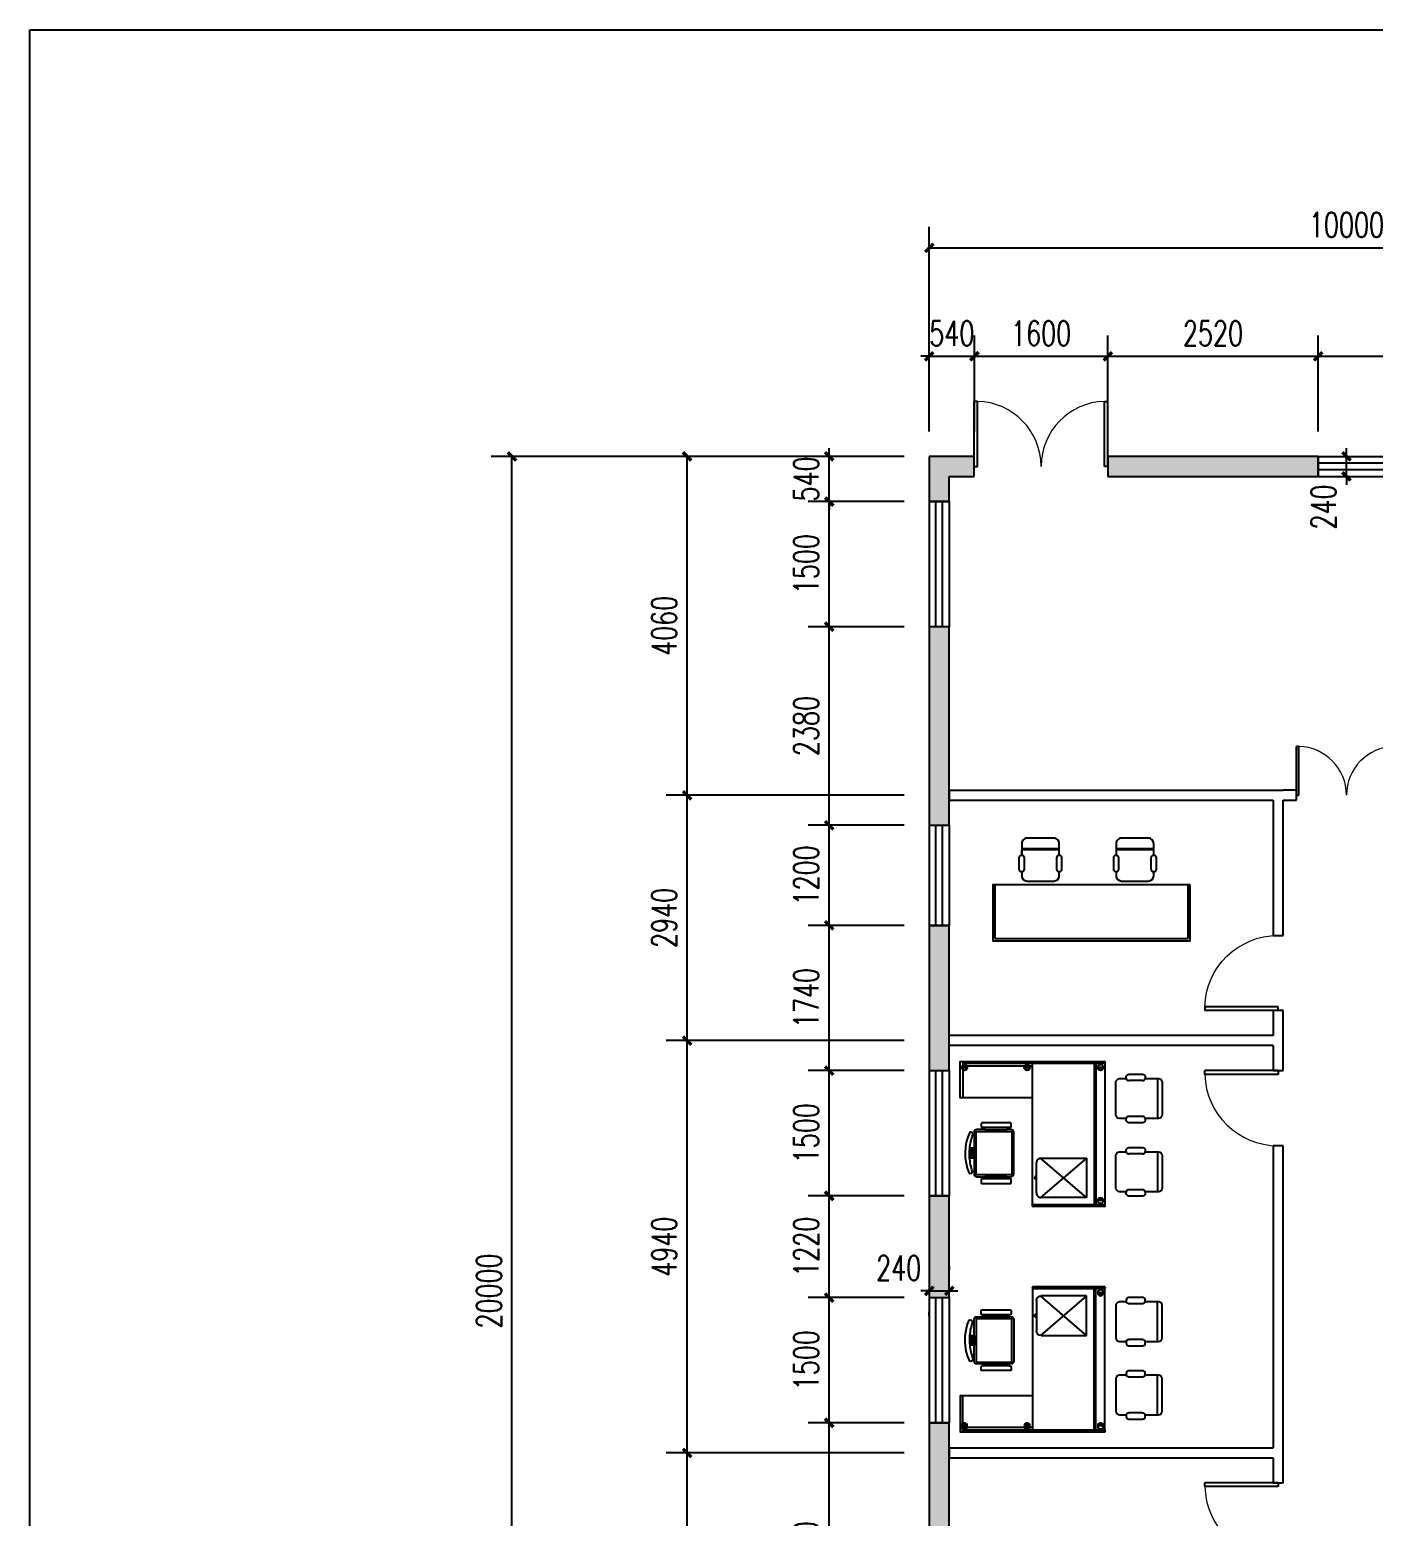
# Model space of a CAD drawing. Extents: x -2142 to 97876, y 173 to 51679.
# Drawn here: x 12277 to 28379, y 33865 to 51679 of the extents above; entities that cross this region are included whole.
import ezdxf

# ---------------------------------------------------------------- set-up
doc = ezdxf.new("R2010")
doc.units = 0
doc.header["$LTSCALE"] = 1000
doc.header["$MEASUREMENT"] = 0
for name, color, linetype in [('edge', 180, 'Continuous'), ('PUB_DIM', 3, 'Continuous'), ('PUB_HATCH', 8, 'Continuous'), ('WALL', 9, 'Continuous'), ('WINDOW', 4, 'Continuous')]:
    doc.layers.add(name, color=color, linetype=linetype)
doc.styles.add('_TCH_DIM_T3', font='SIMPLEX', dxfattribs={"width": 0.705882, "bigfont": 'GBCBIG'})
doc.dimstyles.new('_TCH_ARCH&&100', dxfattribs={"dimtxt": 297.5, "dimasz": 100, "dimexe": 250, "dimexo": 300, "dimgap": 126.25, "dimtad": 1, "dimdec": 0, "dimzin": 0, "dimdsep": 46, "dimtxsty": '_TCH_DIM_T3', "dimblk": 'ARCHTICK', "dimcen": 0.09, "dimclrt": 7, "dimazin": 2, "dimtfac": 1, "dimtdec": 0, "dimtix": 1, "dimtmove": 2, "dimatfit": 3, "dimfxl": 100, "dimtolj": 1, "dimtzin": 0, "dimarcsym": 0})

# ---------------------------------------------------------------- blocks, each defined once
blk = doc.blocks.new('_ArchTick')
at = {"color": 0, "linetype": 'ByBlock', "const_width": 0.4}
blk.add_lwpolyline([(-0.5, -0.5), (0.5, 0.5)], dxfattribs=at)
blk = doc.blocks.new('*D120')
at = {"layer": 'Defpoints', "color": 0, "transparency": 16777216}
for p in [(18056, 46565), (23058, 46565), (23058, 26565)]:
    blk.add_point(p, dxfattribs=at)
at = {"layer": 'PUB_DIM', "color": 0, "lineweight": -2, "transparency": 16777216}
for p, q in [((22758, 46565), (17806, 46565)), ((18056, 26565), (18056, 46565)), ((22758, 26565), (17806, 26565))]:
    blk.add_line(p, q, dxfattribs=at)
at = {"layer": 'PUB_DIM', "color": 0, "lineweight": -2, "transparency": 16777216, "xscale": 100, "yscale": 100, "zscale": 100}
for p, rotation in [((18056, 46565), 90), ((18056, 26565), 270)]:
    blk.add_blockref('_ArchTick', p, dxfattribs=dict(at, rotation=rotation))
at = {"layer": 'PUB_DIM', "color": 7, "transparency": 16777216, "insert": (17781, 36565), "char_height": 297.5, "attachment_point": 5, "rotation": 90, "style": '_TCH_DIM_T3'}
blk.add_mtext('\\A1;20000', dxfattribs=at)
blk = doc.blocks.new('*D121')
at = {"layer": 'Defpoints', "color": 0, "transparency": 16777216}
for p in [(33058, 49065), (23058, 46565), (33058, 46565)]:
    blk.add_point(p, dxfattribs=at)
at = {"layer": 'PUB_DIM', "color": 0, "lineweight": -2, "transparency": 16777216}
for p, q in [((23058, 46865), (23058, 49315)), ((33058, 46865), (33058, 49315)), ((23058, 49065), (33058, 49065))]:
    blk.add_line(p, q, dxfattribs=at)
at = {"layer": 'PUB_DIM', "color": 0, "lineweight": -2, "transparency": 16777216, "xscale": 100, "yscale": 100, "zscale": 100, "rotation": 180}
blk.add_blockref('_ArchTick', (23058, 49065), dxfattribs=at)
at = {"layer": 'PUB_DIM', "color": 0, "lineweight": -2, "transparency": 16777216, "xscale": 100, "yscale": 100, "zscale": 100}
blk.add_blockref('_ArchTick', (33058, 49065), dxfattribs=at)
at = {"layer": 'PUB_DIM', "color": 7, "transparency": 16777216, "insert": (28058, 49340), "char_height": 297.5, "attachment_point": 5, "style": '_TCH_DIM_T3'}
blk.add_mtext('\\A1;10000', dxfattribs=at)
blk = doc.blocks.new('*D122')
at = {"layer": 'Defpoints', "color": 0, "transparency": 16777216}
for p in [(28058, 46565), (28058, 46565), (28058, 46325)]:
    blk.add_point(p, dxfattribs=at)
at = {"layer": 'PUB_DIM', "color": 0, "lineweight": -2, "transparency": 16777216}
for p, q in [((27758, 46565), (27808, 46565)), ((28058, 46565), (28058, 46665)), ((28058, 46325), (28058, 46565)), ((27758, 46325), (27808, 46325)), ((28058, 46325), (28058, 46225))]:
    blk.add_line(p, q, dxfattribs=at)
at = {"layer": 'PUB_DIM', "color": 0, "lineweight": -2, "transparency": 16777216, "xscale": 100, "yscale": 100, "zscale": 100}
for p, rotation in [((28058, 46565), 270), ((28058, 46325), 90)]:
    blk.add_blockref('_ArchTick', p, dxfattribs=dict(at, rotation=rotation))
at = {"layer": 'PUB_DIM', "color": 7, "transparency": 16777216, "insert": (27783, 45959), "char_height": 297.5, "attachment_point": 5, "rotation": 90, "style": '_TCH_DIM_T3'}
blk.add_mtext('\\A1;240', dxfattribs=at)
blk = doc.blocks.new('*D123')
at = {"layer": 'Defpoints', "color": 0, "transparency": 16777216}
for p in [(23598, 47765), (23058, 46565), (23598, 46565)]:
    blk.add_point(p, dxfattribs=at)
at = {"layer": 'PUB_DIM', "color": 0, "lineweight": -2, "transparency": 16777216}
for p, q in [((23058, 46865), (23058, 48015)), ((23598, 46865), (23598, 48015)), ((23058, 47765), (22958, 47765)), ((23058, 47765), (23598, 47765)), ((23598, 47765), (23698, 47765))]:
    blk.add_line(p, q, dxfattribs=at)
at = {"layer": 'PUB_DIM', "color": 0, "lineweight": -2, "transparency": 16777216, "xscale": 100, "yscale": 100, "zscale": 100}
blk.add_blockref('_ArchTick', (23058, 47765), dxfattribs=at)
at = {"layer": 'PUB_DIM', "color": 0, "lineweight": -2, "transparency": 16777216, "xscale": 100, "yscale": 100, "zscale": 100, "rotation": 180}
blk.add_blockref('_ArchTick', (23598, 47765), dxfattribs=at)
at = {"layer": 'PUB_DIM', "color": 7, "transparency": 16777216, "insert": (23328, 48040), "char_height": 297.5, "attachment_point": 5, "style": '_TCH_DIM_T3'}
blk.add_mtext('\\A1;540', dxfattribs=at)
blk = doc.blocks.new('*D124')
at = {"layer": 'Defpoints', "color": 0, "transparency": 16777216}
for p in [(25198, 47765), (23598, 46565), (25198, 46565)]:
    blk.add_point(p, dxfattribs=at)
at = {"layer": 'PUB_DIM', "color": 0, "lineweight": -2, "transparency": 16777216}
for p, q in [((23598, 46865), (23598, 48015)), ((25198, 46865), (25198, 48015)), ((23598, 47765), (25198, 47765))]:
    blk.add_line(p, q, dxfattribs=at)
at = {"layer": 'PUB_DIM', "color": 0, "lineweight": -2, "transparency": 16777216, "xscale": 100, "yscale": 100, "zscale": 100, "rotation": 180}
blk.add_blockref('_ArchTick', (23598, 47765), dxfattribs=at)
at = {"layer": 'PUB_DIM', "color": 0, "lineweight": -2, "transparency": 16777216, "xscale": 100, "yscale": 100, "zscale": 100}
blk.add_blockref('_ArchTick', (25198, 47765), dxfattribs=at)
at = {"layer": 'PUB_DIM', "color": 7, "transparency": 16777216, "insert": (24398, 48040), "char_height": 297.5, "attachment_point": 5, "style": '_TCH_DIM_T3'}
blk.add_mtext('\\A1;1600', dxfattribs=at)
blk = doc.blocks.new('*D125')
at = {"layer": 'Defpoints', "color": 0, "transparency": 16777216}
for p in [(27718, 47765), (25198, 46565), (27718, 46565)]:
    blk.add_point(p, dxfattribs=at)
at = {"layer": 'PUB_DIM', "color": 0, "lineweight": -2, "transparency": 16777216}
for p, q in [((25198, 46865), (25198, 48015)), ((27718, 46865), (27718, 48015)), ((25198, 47765), (27718, 47765))]:
    blk.add_line(p, q, dxfattribs=at)
at = {"layer": 'PUB_DIM', "color": 0, "lineweight": -2, "transparency": 16777216, "xscale": 100, "yscale": 100, "zscale": 100, "rotation": 180}
blk.add_blockref('_ArchTick', (25198, 47765), dxfattribs=at)
at = {"layer": 'PUB_DIM', "color": 0, "lineweight": -2, "transparency": 16777216, "xscale": 100, "yscale": 100, "zscale": 100}
blk.add_blockref('_ArchTick', (27718, 47765), dxfattribs=at)
at = {"layer": 'PUB_DIM', "color": 7, "transparency": 16777216, "insert": (26458, 48040), "char_height": 297.5, "attachment_point": 5, "style": '_TCH_DIM_T3'}
blk.add_mtext('\\A1;2520', dxfattribs=at)
blk = doc.blocks.new('*D126')
at = {"layer": 'Defpoints', "color": 0, "transparency": 16777216}
for p in [(32518, 47765), (27718, 46565), (32518, 46565)]:
    blk.add_point(p, dxfattribs=at)
at = {"layer": 'PUB_DIM', "color": 0, "lineweight": -2, "transparency": 16777216}
for p, q in [((27718, 46865), (27718, 48015)), ((32518, 46865), (32518, 48015)), ((27718, 47765), (32518, 47765))]:
    blk.add_line(p, q, dxfattribs=at)
at = {"layer": 'PUB_DIM', "color": 0, "lineweight": -2, "transparency": 16777216, "xscale": 100, "yscale": 100, "zscale": 100, "rotation": 180}
blk.add_blockref('_ArchTick', (27718, 47765), dxfattribs=at)
at = {"layer": 'PUB_DIM', "color": 0, "lineweight": -2, "transparency": 16777216, "xscale": 100, "yscale": 100, "zscale": 100}
blk.add_blockref('_ArchTick', (32518, 47765), dxfattribs=at)
at = {"layer": 'PUB_DIM', "color": 7, "transparency": 16777216, "insert": (30118, 48040), "char_height": 297.5, "attachment_point": 5, "style": '_TCH_DIM_T3'}
blk.add_mtext('\\A1;4800', dxfattribs=at)
blk = doc.blocks.new('*D128')
at = {"layer": 'Defpoints', "color": 0, "transparency": 16777216}
for p in [(20156, 46565), (23058, 46565), (23058, 42505)]:
    blk.add_point(p, dxfattribs=at)
at = {"layer": 'PUB_DIM', "color": 0, "lineweight": -2, "transparency": 16777216}
for p, q in [((22758, 46565), (19906, 46565)), ((20156, 42505), (20156, 46565)), ((22758, 42505), (19906, 42505))]:
    blk.add_line(p, q, dxfattribs=at)
at = {"layer": 'PUB_DIM', "color": 0, "lineweight": -2, "transparency": 16777216, "xscale": 100, "yscale": 100, "zscale": 100}
for p, rotation in [((20156, 46565), 90), ((20156, 42505), 270)]:
    blk.add_blockref('_ArchTick', p, dxfattribs=dict(at, rotation=rotation))
at = {"layer": 'PUB_DIM', "color": 7, "transparency": 16777216, "insert": (19881, 44535), "char_height": 297.5, "attachment_point": 5, "rotation": 90, "style": '_TCH_DIM_T3'}
blk.add_mtext('\\A1;4060', dxfattribs=at)
blk = doc.blocks.new('*D129')
at = {"layer": 'Defpoints', "color": 0, "transparency": 16777216}
for p in [(20156, 42505), (23058, 42505), (23058, 39565)]:
    blk.add_point(p, dxfattribs=at)
at = {"layer": 'PUB_DIM', "color": 0, "lineweight": -2, "transparency": 16777216}
for p, q in [((22758, 42505), (19906, 42505)), ((20156, 39565), (20156, 42505)), ((22758, 39565), (19906, 39565))]:
    blk.add_line(p, q, dxfattribs=at)
at = {"layer": 'PUB_DIM', "color": 0, "lineweight": -2, "transparency": 16777216, "xscale": 100, "yscale": 100, "zscale": 100}
for p, rotation in [((20156, 42505), 90), ((20156, 39565), 270)]:
    blk.add_blockref('_ArchTick', p, dxfattribs=dict(at, rotation=rotation))
at = {"layer": 'PUB_DIM', "color": 7, "transparency": 16777216, "insert": (19881, 41035), "char_height": 297.5, "attachment_point": 5, "rotation": 90, "style": '_TCH_DIM_T3'}
blk.add_mtext('\\A1;2940', dxfattribs=at)
blk = doc.blocks.new('*D130')
at = {"layer": 'Defpoints', "color": 0, "transparency": 16777216}
for p in [(20156, 39565), (23058, 39565), (23058, 34625)]:
    blk.add_point(p, dxfattribs=at)
at = {"layer": 'PUB_DIM', "color": 0, "lineweight": -2, "transparency": 16777216}
for p, q in [((22758, 39565), (19906, 39565)), ((20156, 34625), (20156, 39565)), ((22758, 34625), (19906, 34625))]:
    blk.add_line(p, q, dxfattribs=at)
at = {"layer": 'PUB_DIM', "color": 0, "lineweight": -2, "transparency": 16777216, "xscale": 100, "yscale": 100, "zscale": 100}
for p, rotation in [((20156, 39565), 90), ((20156, 34625), 270)]:
    blk.add_blockref('_ArchTick', p, dxfattribs=dict(at, rotation=rotation))
at = {"layer": 'PUB_DIM', "color": 7, "transparency": 16777216, "insert": (19881, 37095), "char_height": 297.5, "attachment_point": 5, "rotation": 90, "style": '_TCH_DIM_T3'}
blk.add_mtext('\\A1;4940', dxfattribs=at)
blk = doc.blocks.new('*D131')
at = {"layer": 'Defpoints', "color": 0, "transparency": 16777216}
for p in [(20156, 34625), (23058, 34625), (23058, 26565)]:
    blk.add_point(p, dxfattribs=at)
at = {"layer": 'PUB_DIM', "color": 0, "lineweight": -2, "transparency": 16777216}
for p, q in [((22758, 34625), (19906, 34625)), ((20156, 26565), (20156, 34625)), ((22758, 26565), (19906, 26565))]:
    blk.add_line(p, q, dxfattribs=at)
at = {"layer": 'PUB_DIM', "color": 0, "lineweight": -2, "transparency": 16777216, "xscale": 100, "yscale": 100, "zscale": 100}
for p, rotation in [((20156, 34625), 90), ((20156, 26565), 270)]:
    blk.add_blockref('_ArchTick', p, dxfattribs=dict(at, rotation=rotation))
at = {"layer": 'PUB_DIM', "color": 7, "transparency": 16777216, "insert": (19881, 30595), "char_height": 297.5, "attachment_point": 5, "rotation": 90, "style": '_TCH_DIM_T3'}
blk.add_mtext('\\A1;8060', dxfattribs=at)
blk = doc.blocks.new('*D132')
at = {"layer": 'Defpoints', "color": 0, "transparency": 16777216}
for p in [(23058, 36565), (23298, 36565), (23298, 36565)]:
    blk.add_point(p, dxfattribs=at)
at = {"layer": 'PUB_DIM', "color": 0, "lineweight": -2, "transparency": 16777216}
for p, q in [((23298, 36865), (23298, 36815)), ((23058, 36565), (22958, 36565)), ((23058, 36565), (23298, 36565)), ((23298, 36565), (23398, 36565)), ((23058, 36265), (23058, 36315))]:
    blk.add_line(p, q, dxfattribs=at)
at = {"layer": 'PUB_DIM', "color": 0, "lineweight": -2, "transparency": 16777216, "xscale": 100, "yscale": 100, "zscale": 100}
blk.add_blockref('_ArchTick', (23058, 36565), dxfattribs=at)
at = {"layer": 'PUB_DIM', "color": 0, "lineweight": -2, "transparency": 16777216, "xscale": 100, "yscale": 100, "zscale": 100, "rotation": 180}
blk.add_blockref('_ArchTick', (23298, 36565), dxfattribs=at)
at = {"layer": 'PUB_DIM', "color": 7, "transparency": 16777216, "insert": (22691, 36840), "char_height": 297.5, "attachment_point": 5, "style": '_TCH_DIM_T3'}
blk.add_mtext('\\A1;240', dxfattribs=at)
blk = doc.blocks.new('*D133')
at = {"layer": 'Defpoints', "color": 0, "transparency": 16777216}
for p in [(21858, 46565), (23058, 46565), (23058, 46025)]:
    blk.add_point(p, dxfattribs=at)
at = {"layer": 'PUB_DIM', "color": 0, "lineweight": -2, "transparency": 16777216}
for p, q in [((22758, 46565), (21608, 46565)), ((21858, 46565), (21858, 46665)), ((21858, 46025), (21858, 46565)), ((22758, 46025), (21608, 46025)), ((21858, 46025), (21858, 45925))]:
    blk.add_line(p, q, dxfattribs=at)
at = {"layer": 'PUB_DIM', "color": 0, "lineweight": -2, "transparency": 16777216, "xscale": 100, "yscale": 100, "zscale": 100}
for p, rotation in [((21858, 46565), 270), ((21858, 46025), 90)]:
    blk.add_blockref('_ArchTick', p, dxfattribs=dict(at, rotation=rotation))
at = {"layer": 'PUB_DIM', "color": 7, "transparency": 16777216, "insert": (21583, 46295), "char_height": 297.5, "attachment_point": 5, "rotation": 90, "style": '_TCH_DIM_T3'}
blk.add_mtext('\\A1;540', dxfattribs=at)
blk = doc.blocks.new('*D134')
at = {"layer": 'Defpoints', "color": 0, "transparency": 16777216}
for p in [(21858, 46025), (23058, 46025), (23058, 44525)]:
    blk.add_point(p, dxfattribs=at)
at = {"layer": 'PUB_DIM', "color": 0, "lineweight": -2, "transparency": 16777216}
for p, q in [((22758, 46025), (21608, 46025)), ((21858, 44525), (21858, 46025)), ((22758, 44525), (21608, 44525))]:
    blk.add_line(p, q, dxfattribs=at)
at = {"layer": 'PUB_DIM', "color": 0, "lineweight": -2, "transparency": 16777216, "xscale": 100, "yscale": 100, "zscale": 100}
for p, rotation in [((21858, 46025), 90), ((21858, 44525), 270)]:
    blk.add_blockref('_ArchTick', p, dxfattribs=dict(at, rotation=rotation))
at = {"layer": 'PUB_DIM', "color": 7, "transparency": 16777216, "insert": (21583, 45275), "char_height": 297.5, "attachment_point": 5, "rotation": 90, "style": '_TCH_DIM_T3'}
blk.add_mtext('\\A1;1500', dxfattribs=at)
blk = doc.blocks.new('*D135')
at = {"layer": 'Defpoints', "color": 0, "transparency": 16777216}
for p in [(21858, 44525), (23058, 44525), (23058, 42145)]:
    blk.add_point(p, dxfattribs=at)
at = {"layer": 'PUB_DIM', "color": 0, "lineweight": -2, "transparency": 16777216}
for p, q in [((22758, 44525), (21608, 44525)), ((21858, 42145), (21858, 44525)), ((22758, 42145), (21608, 42145))]:
    blk.add_line(p, q, dxfattribs=at)
at = {"layer": 'PUB_DIM', "color": 0, "lineweight": -2, "transparency": 16777216, "xscale": 100, "yscale": 100, "zscale": 100}
for p, rotation in [((21858, 44525), 90), ((21858, 42145), 270)]:
    blk.add_blockref('_ArchTick', p, dxfattribs=dict(at, rotation=rotation))
at = {"layer": 'PUB_DIM', "color": 7, "transparency": 16777216, "insert": (21583, 43335), "char_height": 297.5, "attachment_point": 5, "rotation": 90, "style": '_TCH_DIM_T3'}
blk.add_mtext('\\A1;2380', dxfattribs=at)
blk = doc.blocks.new('*D136')
at = {"layer": 'Defpoints', "color": 0, "transparency": 16777216}
for p in [(21858, 42145), (23058, 42145), (23058, 40945)]:
    blk.add_point(p, dxfattribs=at)
at = {"layer": 'PUB_DIM', "color": 0, "lineweight": -2, "transparency": 16777216}
for p, q in [((22758, 42145), (21608, 42145)), ((21858, 40945), (21858, 42145)), ((22758, 40945), (21608, 40945))]:
    blk.add_line(p, q, dxfattribs=at)
at = {"layer": 'PUB_DIM', "color": 0, "lineweight": -2, "transparency": 16777216, "xscale": 100, "yscale": 100, "zscale": 100}
for p, rotation in [((21858, 42145), 90), ((21858, 40945), 270)]:
    blk.add_blockref('_ArchTick', p, dxfattribs=dict(at, rotation=rotation))
at = {"layer": 'PUB_DIM', "color": 7, "transparency": 16777216, "insert": (21583, 41545), "char_height": 297.5, "attachment_point": 5, "rotation": 90, "style": '_TCH_DIM_T3'}
blk.add_mtext('\\A1;1200', dxfattribs=at)
blk = doc.blocks.new('*D137')
at = {"layer": 'Defpoints', "color": 0, "transparency": 16777216}
for p in [(21858, 40945), (23058, 40945), (23058, 39205)]:
    blk.add_point(p, dxfattribs=at)
at = {"layer": 'PUB_DIM', "color": 0, "lineweight": -2, "transparency": 16777216}
for p, q in [((22758, 40945), (21608, 40945)), ((21858, 39205), (21858, 40945)), ((22758, 39205), (21608, 39205))]:
    blk.add_line(p, q, dxfattribs=at)
at = {"layer": 'PUB_DIM', "color": 0, "lineweight": -2, "transparency": 16777216, "xscale": 100, "yscale": 100, "zscale": 100}
for p, rotation in [((21858, 40945), 90), ((21858, 39205), 270)]:
    blk.add_blockref('_ArchTick', p, dxfattribs=dict(at, rotation=rotation))
at = {"layer": 'PUB_DIM', "color": 7, "transparency": 16777216, "insert": (21583, 40075), "char_height": 297.5, "attachment_point": 5, "rotation": 90, "style": '_TCH_DIM_T3'}
blk.add_mtext('\\A1;1740', dxfattribs=at)
blk = doc.blocks.new('*D138')
at = {"layer": 'Defpoints', "color": 0, "transparency": 16777216}
for p in [(21858, 39205), (23058, 39205), (23058, 37705)]:
    blk.add_point(p, dxfattribs=at)
at = {"layer": 'PUB_DIM', "color": 0, "lineweight": -2, "transparency": 16777216}
for p, q in [((22758, 39205), (21608, 39205)), ((21858, 37705), (21858, 39205)), ((22758, 37705), (21608, 37705))]:
    blk.add_line(p, q, dxfattribs=at)
at = {"layer": 'PUB_DIM', "color": 0, "lineweight": -2, "transparency": 16777216, "xscale": 100, "yscale": 100, "zscale": 100}
for p, rotation in [((21858, 39205), 90), ((21858, 37705), 270)]:
    blk.add_blockref('_ArchTick', p, dxfattribs=dict(at, rotation=rotation))
at = {"layer": 'PUB_DIM', "color": 7, "transparency": 16777216, "insert": (21583, 38455), "char_height": 297.5, "attachment_point": 5, "rotation": 90, "style": '_TCH_DIM_T3'}
blk.add_mtext('\\A1;1500', dxfattribs=at)
blk = doc.blocks.new('*D139')
at = {"layer": 'Defpoints', "color": 0, "transparency": 16777216}
for p in [(21858, 37705), (23058, 37705), (23058, 36485)]:
    blk.add_point(p, dxfattribs=at)
at = {"layer": 'PUB_DIM', "color": 0, "lineweight": -2, "transparency": 16777216}
for p, q in [((22758, 37705), (21608, 37705)), ((21858, 36485), (21858, 37705)), ((22758, 36485), (21608, 36485))]:
    blk.add_line(p, q, dxfattribs=at)
at = {"layer": 'PUB_DIM', "color": 0, "lineweight": -2, "transparency": 16777216, "xscale": 100, "yscale": 100, "zscale": 100}
for p, rotation in [((21858, 37705), 90), ((21858, 36485), 270)]:
    blk.add_blockref('_ArchTick', p, dxfattribs=dict(at, rotation=rotation))
at = {"layer": 'PUB_DIM', "color": 7, "transparency": 16777216, "insert": (21583, 37095), "char_height": 297.5, "attachment_point": 5, "rotation": 90, "style": '_TCH_DIM_T3'}
blk.add_mtext('\\A1;1220', dxfattribs=at)
blk = doc.blocks.new('*D140')
at = {"layer": 'Defpoints', "color": 0, "transparency": 16777216}
for p in [(21858, 36485), (23058, 36485), (23058, 34985)]:
    blk.add_point(p, dxfattribs=at)
at = {"layer": 'PUB_DIM', "color": 0, "lineweight": -2, "transparency": 16777216}
for p, q in [((22758, 36485), (21608, 36485)), ((21858, 34985), (21858, 36485)), ((22758, 34985), (21608, 34985))]:
    blk.add_line(p, q, dxfattribs=at)
at = {"layer": 'PUB_DIM', "color": 0, "lineweight": -2, "transparency": 16777216, "xscale": 100, "yscale": 100, "zscale": 100}
for p, rotation in [((21858, 36485), 90), ((21858, 34985), 270)]:
    blk.add_blockref('_ArchTick', p, dxfattribs=dict(at, rotation=rotation))
at = {"layer": 'PUB_DIM', "color": 7, "transparency": 16777216, "insert": (21583, 35735), "char_height": 297.5, "attachment_point": 5, "rotation": 90, "style": '_TCH_DIM_T3'}
blk.add_mtext('\\A1;1500', dxfattribs=at)
blk = doc.blocks.new('*D141')
at = {"layer": 'Defpoints', "color": 0, "transparency": 16777216}
for p in [(21858, 34985), (23058, 34985), (23058, 31905)]:
    blk.add_point(p, dxfattribs=at)
at = {"layer": 'PUB_DIM', "color": 0, "lineweight": -2, "transparency": 16777216}
for p, q in [((22758, 34985), (21608, 34985)), ((21858, 31905), (21858, 34985)), ((22758, 31905), (21608, 31905))]:
    blk.add_line(p, q, dxfattribs=at)
at = {"layer": 'PUB_DIM', "color": 0, "lineweight": -2, "transparency": 16777216, "xscale": 100, "yscale": 100, "zscale": 100}
for p, rotation in [((21858, 34985), 90), ((21858, 31905), 270)]:
    blk.add_blockref('_ArchTick', p, dxfattribs=dict(at, rotation=rotation))
at = {"layer": 'PUB_DIM', "color": 7, "transparency": 16777216, "insert": (21583, 33445), "char_height": 297.5, "attachment_point": 5, "rotation": 90, "style": '_TCH_DIM_T3'}
blk.add_mtext('\\A1;3080', dxfattribs=at)
blk = doc.blocks.new('$DorLib2D$00000002')
for p, q in [((-0.5, 0), (-0.5, 0.4875)), ((-0.475, 0.4875), (-0.5, 0.4875)), ((-0.475, 0), (-0.475, 0.4875)), ((0.475, 0), (0.475, 0.4875)), ((0.475, 0.4875), (0.5, 0.4875)), ((0.5, 0), (0.5, 0.4875)), ((-0.5, 0), (-0.475, 0)), ((0.5, 0), (0.475, 0))]:
    blk.add_line(p, q)
at = {"lineweight": 13}
for centre, start, end in [((-0.4875, 0), 0, 88.53072), ((0.4875, 0), 91.46928, 180)]:
    blk.add_arc(centre, 0.4875, start, end, dxfattribs=at)
blk = doc.blocks.new('$DorLib2D$00000001')
for p, q in [((0.45, 0.975), (0.5, 0.975)), ((0.45, 0), (0.45, 0.975)), ((0.5, 0), (0.5, 0.975)), ((0.5, 0), (0.45, 0))]:
    blk.add_line(p, q)
at = {"lineweight": 13}
blk.add_arc((0.475, 0), 0.975, 91.4693, 180, dxfattribs=at)
blk = doc.blocks.new('$TCHSYS$WIN2D')
for p, q in [((-0.5, 0.5), (0.5, 0.5)), ((-0.5, 0.5), (-0.5, -0.5)), ((0.5, 0.5), (0.5, -0.5)), ((0.5, 0.1667), (-0.5, 0.1667)), ((0.5, -0.1667), (-0.5, -0.1667)), ((-0.5, -0.5), (0.5, -0.5))]:
    blk.add_line(p, q)
blk = doc.blocks.new('$plan$00002544')
for p, q in [((1157, -26), (-1157, -26)), ((-1157, -26), (-1157, -668)), ((1157, -668), (1157, -26)), ((-777, -855), (-777, -996)), ((-739, -829), (-751, -829)), ((-745, -779), (-745, -829)), ((-713, -996), (-713, -855)), ((-360, -715), (-681, -715)), ((-327, -855), (-327, -996)), ((-289, -829), (-301, -829)), ((-296, -829), (-296, -779)), ((-263, -996), (-263, -855)), ((355, -855), (355, -996)), ((393, -829), (381, -829)), ((387, -779), (387, -829)), ((419, -996), (419, -855)), ((772, -715), (451, -715)), ((805, -855), (805, -996)), ((843, -829), (831, -829)), ((836, -829), (836, -779)), ((869, -996), (869, -855)), ((-751, -1022), (-739, -1022)), ((-745, -1022), (-745, -1165)), ((-301, -1022), (-289, -1022)), ((-296, -1165), (-296, -1022)), ((381, -1022), (393, -1022)), ((387, -1022), (387, -1165)), ((831, -1022), (843, -1022)), ((836, -1165), (836, -1022)), ((-745, -1088), (-296, -1088)), ((-745, -1101), (-296, -1101)), ((-681, -1229), (-360, -1229)), ((387, -1088), (836, -1088)), ((387, -1101), (836, -1101)), ((451, -1229), (772, -1229))]:
    blk.add_line(p, q)
blk.add_lwpolyline([(-1183, -668), (1183, -668), (1183, 0), (-1183, 0)], close=True)
for points in [[(-296, -1165), (-295, -1022), (-289, -1022, 0.414214), (-263, -996), (-263, -855, 0.414214), (-289, -829), (-295, -829), (-296, -829), (-296, -779, 0.414214), (-360, -715), (-681, -715, 0.414214), (-745, -779), (-745, -829), (-751, -829, 0.414214), (-777, -855), (-777, -996, 0.414214), (-751, -1022), (-745, -1022), (-745, -1165, 0.414214), (-681, -1229), (-360, -1229, 0.414214), (-296, -1165)], [(836, -1165), (837, -1022), (843, -1022, 0.414214), (869, -996), (869, -855, 0.414214), (843, -829), (837, -829), (836, -829), (836, -779, 0.414214), (772, -715), (451, -715, 0.414214), (387, -779), (387, -829), (381, -829, 0.414214), (355, -855), (355, -996, 0.414214), (381, -1022), (387, -1022), (387, -1165, 0.414214), (451, -1229), (772, -1229, 0.414214), (836, -1165)]]:
    blk.add_lwpolyline(points, format="xyb", close=True)
for centre, radius, start, end in [((-751, -855), 25.7, 90, 180), ((-681, -779), 64.3, 90, 180), ((-739, -855), 25.7, 0, 90), ((-360, -779), 64.3, 0, 90), ((-301, -855), 25.7, 90, 180), ((-289, -855), 25.7, 0, 90), ((381, -855), 25.7, 90, 180), ((451, -779), 64.3, 90, 180), ((393, -855), 25.7, 0, 90), ((772, -779), 64.3, 0, 90), ((831, -855), 25.7, 90, 180), ((843, -855), 25.7, 0, 90), ((-751, -996), 25.7, 180, 270), ((-739, -996), 25.7, 270, 0), ((-301, -996), 25.7, 180, 270), ((-289, -996), 25.7, 270, 0), ((381, -996), 25.7, 180, 270), ((393, -996), 25.7, 270, 0), ((831, -996), 25.7, 180, 270), ((843, -996), 25.7, 270, 0), ((-681, -1165), 64.3, 180, 270), ((-360, -1165), 64.3, 270, 0), ((451, -1165), 64.3, 180, 270), ((772, -1165), 64.3, 270, 0)]:
    blk.add_arc(centre, radius, start, end)
blk = doc.blocks.new('$plan$00002539')
for p, q in [((205, 631), (681, 631)), ((1084, 631), (1560, 631)), ((229, 450), (229, 287)), ((657, 450), (657, 287)), ((1108, 450), (1108, 287)), ((1536, 450), (1536, 287)), ((9, 1), (13, 1)), ((1729, 1), (1724, 1)), ((22, -8), (22, -868)), ((22, -109), (1716, -109)), ((22, -130), (1716, -130)), ((71, -28), (71, -76)), ((1666, -28), (1666, -76)), ((1716, -8), (1716, -859)), ((1629, -223), (1157, -774)), ((1157, -223), (1629, -774)), ((1157, -223), (1629, -223)), ((1157, -766), (1157, -223)), ((1629, -223), (1629, -766)), ((434, -869), (0, -869)), ((22, -868), (22, -1704)), ((54, -869), (54, -1704)), ((1575, -821), (1211, -821)), ((1724, -868), (1729, -868)), ((71, -909), (71, -957)), ((814, -1440), (814, -1178)), ((1380, -1178), (1380, -1440)), ((1404, -1138), (1404, -1470)), ((1154, -1568), (1040, -1568)), ((1154, -1579), (1040, -1579)), ((1154, -1595), (1040, -1595)), ((0, -1704), (434, -1704)), ((71, -1660), (71, -1708)), ((1154, -1608), (1040, -1608))]:
    blk.add_line(p, q)
for points in [[(681, 256), (681, 175, -0.414214), (637, 132), (248, 132, -0.414214), (205, 175), (205, 256, -0.070049), (196, 255), (185, 255, -0.414214), (153, 287), (153, 450, -0.414214), (185, 483), (196, 483, -0.070049), (205, 481), (205, 642, -0.414214), (248, 686), (637, 686, -0.414214), (681, 642), (681, 481, -0.070049), (690, 483), (701, 483, -0.414214), (733, 450), (733, 287, -0.414214), (701, 255), (690, 255, 0), (690, 255, -0.070049)], [(1569, 255, -0.070049), (1560, 256), (1560, 175, -0.414214), (1517, 132), (1128, 132, -0.414214), (1084, 175), (1084, 256, -0.070049), (1075, 255), (1064, 255, -0.414214), (1032, 287), (1032, 450, -0.414214), (1064, 483), (1075, 483, -0.070049), (1084, 481), (1084, 642, -0.414214), (1128, 686), (1517, 686, -0.414214), (1560, 642), (1560, 481, -0.070049), (1569, 483), (1580, 483, -0.414214), (1612, 450), (1612, 287, -0.414214), (1580, 255)], [(1346, -1568, 0.414214), (1380, -1534), (1380, -1440), (1404, -1470), (1404, -1473, 0.414214), (1415, -1485), (1449, -1485, 0.414214), (1461, -1473), (1461, -1134, 0.414214), (1449, -1123), (1415, -1123, 0.414214), (1404, -1134), (1404, -1138), (1380, -1178), (1380, -1127, 0.414214), (1346, -1093), (848, -1093, 0.414214), (814, -1127), (814, -1178), (790, -1138), (790, -1134, 0.414214), (779, -1123), (745, -1123, 0.414214), (734, -1134), (734, -1473, 0.414214), (745, -1485), (779, -1485, 0.414214), (790, -1473), (790, -1470), (814, -1440), (814, -1534, 0.414214), (848, -1568), (1040, -1568), (1040, -1621, -0.064759), (879, -1584, 0.578392), (846, -1620, 0.214524), (1339, -1627, 0.552014), (1316, -1587, -0.065167), (1154, -1622), (1154, -1568)], [(1346, -1545), (848, -1545, -0.414214), (837, -1534), (837, -1127, -0.414214), (848, -1116), (1346, -1116, -0.414214), (1357, -1127), (1357, -1534, -0.414214)]]:
    blk.add_lwpolyline(points, format="xyb", close=True)
blk.add_lwpolyline([(1737, -869), (434, -869), (434, -1736), (0, -1736), (0, 0), (1737, 0)], close=True)
blk.add_lwpolyline([(790, -1138), (790, -1470)])
blk.add_lwpolyline([(1154, -1622, -0.044316), (1040, -1621)], format="xyb")
for centre in [(71, -52), (1666, -52), (71, -933), (71, -1684)]:
    blk.add_circle(centre, 34.7)
for centre, radius, start, end in [((196, 450), 32.6, 0, 73.9721), ((690, 450), 32.6, 106.0279, 180), ((1075, 450), 32.6, 0, 73.9721), ((1569, 450), 32.6, 106.0279, 180), ((196, 287), 32.6, 286.0279, 0), ((690, 287), 32.6, 180, 253.9721), ((1075, 287), 32.6, 286.0279, 0), ((1569, 287), 32.6, 180, 253.9721), ((9, -8), 8.69, 90, 180), ((13, -8), 8.69, 0, 90), ((1724, -8), 8.69, 90, 180), ((1729, -8), 8.69, 0, 90), ((71, -52), 23.9, 270, 90), ((1666, -52), 23.9, 90, 270), ((1211, -766), 54.3, 180, 270), ((1393, -824), 19.3, 180, 0), ((1575, -766), 54.3, 270, 0), ((1724, -859), 8.69, 180, 270), ((1729, -859), 8.69, 270, 0), ((71, -933), 23.9, 270, 90), ((71, -1684), 23.9, 270, 90)]:
    blk.add_arc(centre, radius, start, end)

msp = doc.modelspace()

# ---------------------------------------------------------------- hatches: boundary and pattern name
at = {"layer": 'PUB_HATCH'}
for points in [[(23297.6, 46325.2), (23597.6, 46325.2), (23597.6, 46565.2), (23057.6, 46565.2)], [(23057.6, 46565.2), (23057.6, 46025.2), (23297.6, 46025.2), (23297.6, 46325.2)], [(25197.6, 46325.2), (27717.6, 46325.2), (27717.6, 46565.2), (25197.6, 46565.2)], [(23057.6, 44525.2), (23057.6, 42145.2), (23297.6, 42145.2), (23297.6, 44525.2)], [(23057.6, 40945.2), (23057.6, 39205.2), (23297.6, 39205.2), (23297.6, 40945.2)], [(23057.6, 37705.2), (23057.6, 36485.2), (23297.6, 36485.2), (23297.6, 37705.2)], [(23057.6, 34985.2), (23057.6, 31905.2), (23297.6, 31905.2), (23297.6, 34985.2)]]:
    msp.add_hatch(color=256, dxfattribs=at).paths.add_polyline_path(points)

# ---------------------------------------------------------------- linework, layer by layer
at = {"layer": 'edge'}
msp.add_lwpolyline([(12276.9, 51678.6), (41994.3, 51678.6), (41994.3, 18802.1), (12276.9, 18802.1)], close=True, dxfattribs=at)
at = {"layer": 'WALL'}
for p, q in [((23597.6, 46565.2), (23057.6, 46565.2)), ((23057.6, 46565.2), (23057.6, 46025.2)), ((23597.6, 46325.2), (23597.6, 46565.2)), ((27717.6, 46565.2), (25197.6, 46565.2)), ((25197.6, 46565.2), (25197.6, 46325.2)), ((27717.6, 46325.2), (27717.6, 46565.2)), ((23297.6, 46325.2), (23597.6, 46325.2)), ((23297.6, 46025.2), (23297.6, 46325.2)), ((25197.6, 46325.2), (27717.6, 46325.2)), ((23057.6, 46025.2), (23297.6, 46025.2)), ((23057.6, 44525.2), (23057.6, 42145.2)), ((23297.6, 44525.2), (23057.6, 44525.2)), ((23297.6, 42145.2), (23297.6, 44525.2)), ((23297.6, 42565.2), (27297.6, 42565.2)), ((23297.6, 42565.2), (23297.6, 42445.2)), ((23297.6, 42445.2), (27177.6, 42445.2)), ((27177.6, 42445.2), (27177.6, 40825.2)), ((27457.6, 42565.2), (27297.6, 42565.2)), ((27297.6, 40825.2), (27297.6, 42445.2)), ((27297.6, 42445.2), (27457.6, 42445.2)), ((27457.6, 42445.2), (27457.6, 42565.2)), ((23057.6, 42145.2), (23297.6, 42145.2)), ((23057.6, 40945.2), (23057.6, 39205.2)), ((23297.6, 40945.2), (23057.6, 40945.2)), ((23297.6, 39205.2), (23297.6, 40945.2)), ((27177.6, 40825.2), (27297.6, 40825.2)), ((27297.6, 39925.2), (27177.6, 39925.2)), ((27177.6, 39925.2), (27177.6, 39625.2)), ((27297.6, 39565.2), (27297.6, 39925.2)), ((27177.6, 39625.2), (23297.6, 39625.2)), ((23297.6, 39505.2), (23297.6, 39625.2)), ((27297.6, 39205.2), (27297.6, 39565.2)), ((27177.6, 39505.2), (23297.6, 39505.2)), ((27177.6, 39505.2), (27177.6, 39205.2)), ((23057.6, 39205.2), (23297.6, 39205.2)), ((27177.6, 39205.2), (27297.6, 39205.2)), ((27297.6, 38305.2), (27177.6, 38305.2)), ((27177.6, 38305.2), (27177.6, 34685.2)), ((27297.6, 34565.2), (27297.6, 38305.2)), ((23057.6, 37705.2), (23057.6, 36485.2)), ((23297.6, 37705.2), (23057.6, 37705.2)), ((23297.6, 36485.2), (23297.6, 37705.2)), ((23057.6, 36485.2), (23297.6, 36485.2)), ((23057.6, 34985.2), (23057.6, 31905.2)), ((23297.6, 34985.2), (23057.6, 34985.2)), ((23297.6, 31905.2), (23297.6, 34985.2)), ((23297.6, 34685.2), (27177.6, 34685.2)), ((23297.6, 34685.2), (23297.6, 34565.2)), ((23297.6, 34565.2), (27177.6, 34565.2)), ((27177.6, 34565.2), (27177.6, 34265.2)), ((27297.6, 34265.2), (27297.6, 34565.2)), ((27177.6, 34265.2), (27297.6, 34265.2))]:
    msp.add_line(p, q, dxfattribs=at)

# ---------------------------------------------------------------- block references
for name, p, rotation in [('$plan$00002544', (25002, 40762), 180), ('$plan$00002539', (25163.1, 39314.4), 270)]:
    msp.add_blockref(name, p, dxfattribs=dict(rotation=rotation))
at = {"yscale": -1, "rotation": 90.00000000000003}
msp.add_blockref('$plan$00002539', (25163.1, 34876.1), dxfattribs=at)
at = {"layer": 'WINDOW'}
for name, p, xscale, yscale, zscale in [('$DorLib2D$00000002', (24397.6, 46445.2), 1600, 1600, 1600), ('$TCHSYS$WIN2D', (30117.6, 46445.2), 4800, 240, 4800), ('$DorLib2D$00000002', (28057.6, 42505.2), 1200, 1200, 1200)]:
    msp.add_blockref(name, p, dxfattribs=dict(at, xscale=xscale, yscale=yscale, zscale=zscale))
for name, p, xscale, yscale, zscale, rotation in [('$TCHSYS$WIN2D', (23177.6, 45275.2), 1500, 240, 1500, 270), ('$TCHSYS$WIN2D', (23177.6, 41545.2), 1200, -240, 1200, 270), ('$DorLib2D$00000001', (27237.6, 40375.2), 900, -900, 900, 270), ('$TCHSYS$WIN2D', (23177.6, 38455.2), 1500, -240, 1500, 270), ('$DorLib2D$00000001', (27237.6, 38755.2), -900, -900, -900, 270.0000000000001), ('$TCHSYS$WIN2D', (23177.6, 35735.2), 1500, -240, 1500, 270), ('$DorLib2D$00000001', (27237.6, 33815.2), -900, -900, -900, 270)]:
    msp.add_blockref(name, p, dxfattribs=dict(at, xscale=xscale, yscale=yscale, zscale=zscale, rotation=rotation))

# ---------------------------------------------------------------- dimensions: what is measured, and where the dimension line sits
at = {"layer": 'PUB_DIM'}
for p1, p2, distance, picture, middle in [((23057.6, 46565.2), (33057.6, 46565.2), 2500, '*D121', (28057.6, 49340.2)), ((23057.6, 46565.2), (23597.6, 46565.2), 1200, '*D123', (23327.6, 48040.2)), ((23597.6, 46565.2), (25197.6, 46565.2), 1200, '*D124', (24397.6, 48040.2)), ((25197.6, 46565.2), (27717.6, 46565.2), 1200, '*D125', (26457.6, 48040.2)), ((27717.6, 46565.2), (32517.6, 46565.2), 1200, '*D126', (30117.6, 48040.2)), ((23057.6, 26565.2), (23057.6, 46565.2), 5001.5, '*D120', (17781.1, 36565.2)), ((23057.6, 42505.2), (23057.6, 46565.2), 2901.5, '*D128', (19881.1, 44535.2)), ((23057.6, 46025.2), (23057.6, 46565.2), 1200, '*D133', (21582.6, 46295.2)), ((23057.6, 44525.2), (23057.6, 46025.2), 1200, '*D134', (21582.6, 45275.2)), ((23057.6, 42145.2), (23057.6, 44525.2), 1200, '*D135', (21582.6, 43335.2)), ((23057.6, 39565.2), (23057.6, 42505.2), 2901.5, '*D129', (19881.1, 41035.2)), ((23057.6, 40945.2), (23057.6, 42145.2), 1200, '*D136', (21582.6, 41545.2)), ((23057.6, 39205.2), (23057.6, 40945.2), 1200, '*D137', (21582.6, 40075.2)), ((23057.6, 34625.2), (23057.6, 39565.2), 2901.5, '*D130', (19881.1, 37095.2)), ((23057.6, 37705.2), (23057.6, 39205.2), 1200, '*D138', (21582.6, 38455.2)), ((23057.6, 36485.2), (23057.6, 37705.2), 1200, '*D139', (21582.6, 37095.2)), ((23057.6, 34985.2), (23057.6, 36485.2), 1200, '*D140', (21582.6, 35735.2)), ((23057.6, 31905.2), (23057.6, 34985.2), 1200, '*D141', (21582.6, 33445.2)), ((23057.6, 26565.2), (23057.6, 34625.2), 2901.5, '*D131', (19881.1, 30595.2))]:
    dim = msp.add_aligned_dim(p1=p1, p2=p2, distance=distance, dimstyle='_TCH_ARCH&&100', dxfattribs=at)
    dim.commit()
    dim.dimension.update_dxf_attribs({"geometry": picture, "text_midpoint": middle})
for base, p1, p2, angle, picture, middle in [((28057.6, 46565.2), (28057.6, 46325.2), (28057.6, 46565.2), 90, '*D122', (27782.6, 45958.6)), ((23297.6, 36565.2), (23057.6, 36565.2), (23297.6, 36565.2), 360, '*D132', (22691, 36840.2))]:
    dim = msp.add_linear_dim(base=base, p1=p1, p2=p2, angle=angle, dimstyle='_TCH_ARCH&&100', dxfattribs=at)
    dim.commit()
    dim.dimension.update_dxf_attribs({"geometry": picture, "text_midpoint": middle, "dimtype": 129})

doc.saveas('drawing.dxf')
